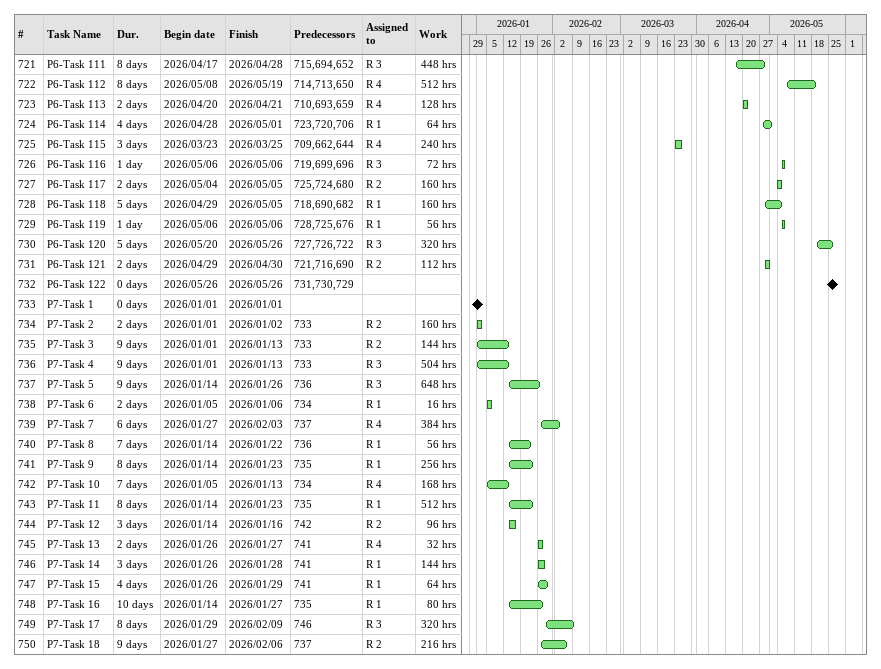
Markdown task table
| ID | Task | Duration | Start | Finish | Predecessors | Resources | Work (h) |
|---|---|---|---|---|---|---|---|
| 721 | P6-Task 111 | 8d | 2026-04-17 | 2026-04-28 | 715, 694, 652 | R 3 | 448 |
| 722 | P6-Task 112 | 8d | 2026-05-08 | 2026-05-19 | 714, 713, 650 | R 4 | 512 |
| 723 | P6-Task 113 | 2d | 2026-04-20 | 2026-04-21 | 710, 693, 659 | R 4 | 128 |
| 724 | P6-Task 114 | 4d | 2026-04-28 | 2026-05-01 | 723, 720, 706 | R 1 | 64 |
| 725 | P6-Task 115 | 3d | 2026-03-23 | 2026-03-25 | 709, 662, 644 | R 4 | 240 |
| 726 | P6-Task 116 | 1d | 2026-05-06 | 2026-05-06 | 719, 699, 696 | R 3 | 72 |
| 727 | P6-Task 117 | 2d | 2026-05-04 | 2026-05-05 | 725, 724, 680 | R 2 | 160 |
| 728 | P6-Task 118 | 5d | 2026-04-29 | 2026-05-05 | 718, 690, 682 | R 1 | 160 |
| 729 | P6-Task 119 | 1d | 2026-05-06 | 2026-05-06 | 728, 725, 676 | R 1 | 56 |
| 730 | P6-Task 120 | 5d | 2026-05-20 | 2026-05-26 | 727, 726, 722 | R 3 | 320 |
| 731 | P6-Task 121 | 2d | 2026-04-29 | 2026-04-30 | 721, 716, 690 | R 2 | 112 |
| 732 | P6-Task 122 | 0d | 2026-05-26 | 2026-05-26 | 731, 730, 729 |  |  |
| 733 | P7-Task 1 | 0d | 2026-01-01 | 2026-01-01 |  |  |  |
| 734 | P7-Task 2 | 2d | 2026-01-01 | 2026-01-02 | 733 | R 2 | 160 |
| 735 | P7-Task 3 | 9d | 2026-01-01 | 2026-01-13 | 733 | R 2 | 144 |
| 736 | P7-Task 4 | 9d | 2026-01-01 | 2026-01-13 | 733 | R 3 | 504 |
| 737 | P7-Task 5 | 9d | 2026-01-14 | 2026-01-26 | 736 | R 3 | 648 |
| 738 | P7-Task 6 | 2d | 2026-01-05 | 2026-01-06 | 734 | R 1 | 16 |
| 739 | P7-Task 7 | 6d | 2026-01-27 | 2026-02-03 | 737 | R 4 | 384 |
| 740 | P7-Task 8 | 7d | 2026-01-14 | 2026-01-22 | 736 | R 1 | 56 |
| 741 | P7-Task 9 | 8d | 2026-01-14 | 2026-01-23 | 735 | R 1 | 256 |
| 742 | P7-Task 10 | 7d | 2026-01-05 | 2026-01-13 | 734 | R 4 | 168 |
| 743 | P7-Task 11 | 8d | 2026-01-14 | 2026-01-23 | 735 | R 1 | 512 |
| 744 | P7-Task 12 | 3d | 2026-01-14 | 2026-01-16 | 742 | R 2 | 96 |
| 745 | P7-Task 13 | 2d | 2026-01-26 | 2026-01-27 | 741 | R 4 | 32 |
| 746 | P7-Task 14 | 3d | 2026-01-26 | 2026-01-28 | 741 | R 1 | 144 |
| 747 | P7-Task 15 | 4d | 2026-01-26 | 2026-01-29 | 741 | R 1 | 64 |
| 748 | P7-Task 16 | 10d | 2026-01-14 | 2026-01-27 | 735 | R 1 | 80 |
| 749 | P7-Task 17 | 8d | 2026-01-29 | 2026-02-09 | 746 | R 3 | 320 |
| 750 | P7-Task 18 | 9d | 2026-01-27 | 2026-02-06 | 737 | R 2 | 216 |
